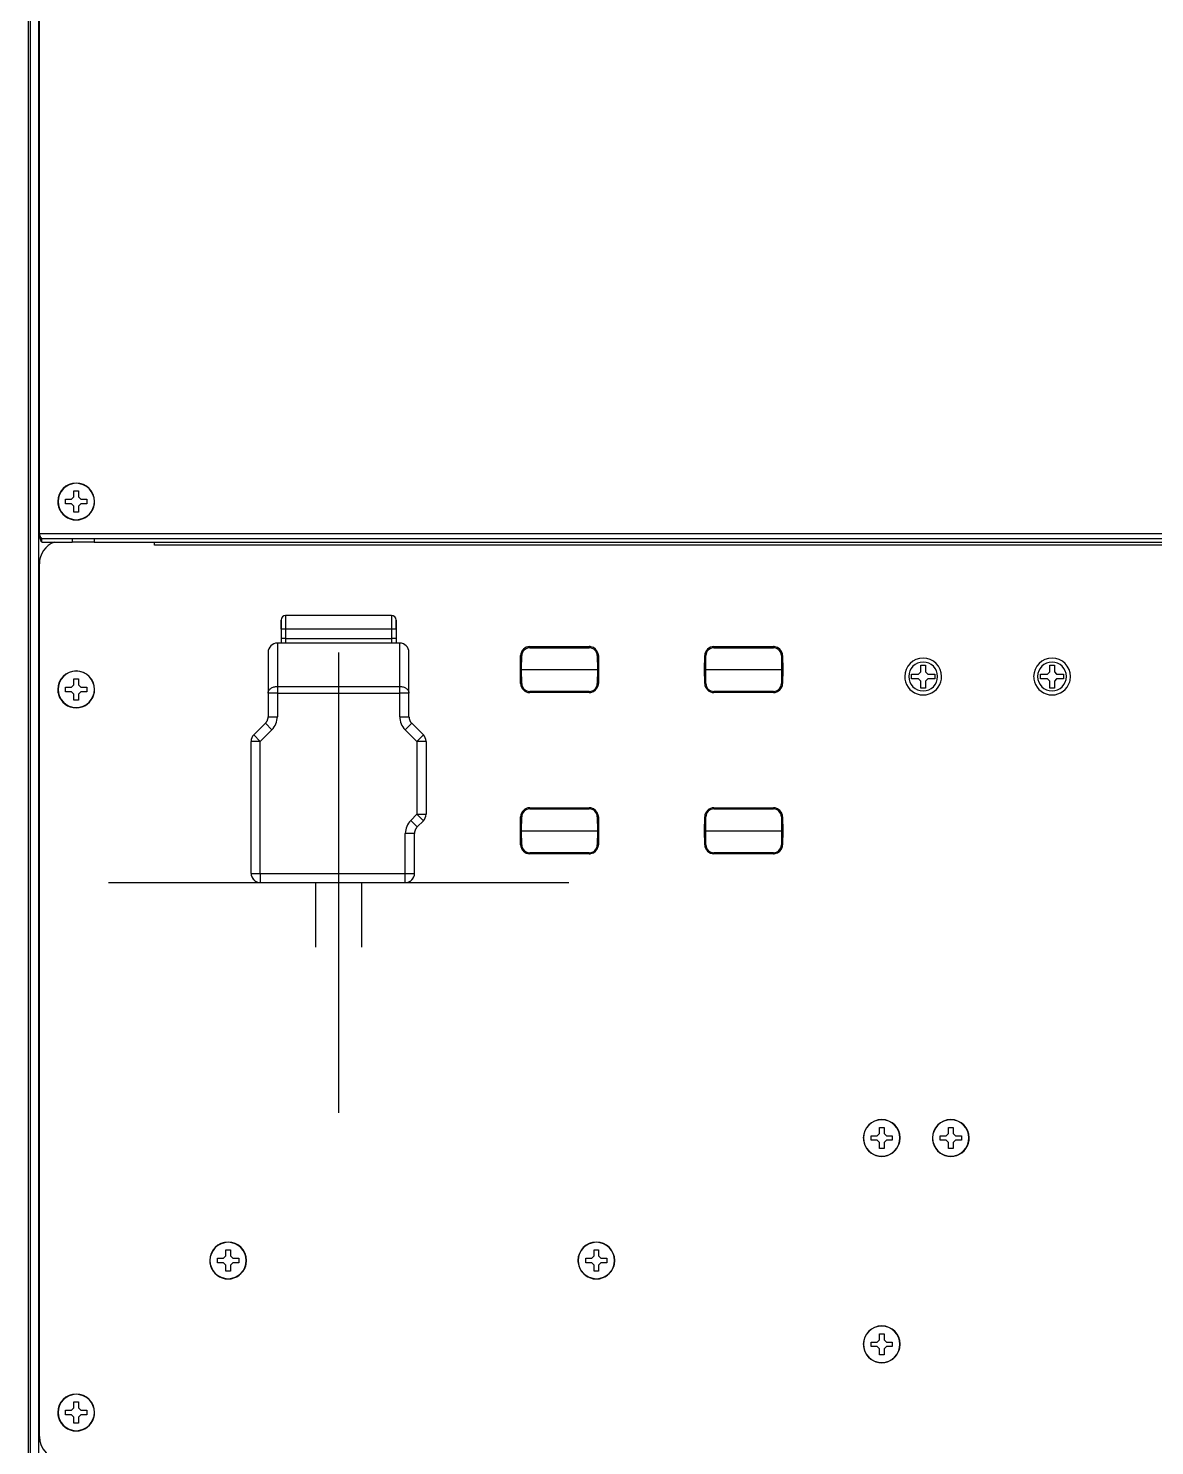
# Model space of a CAD drawing. Header units: millimetres. Extents: x -1584 to 3730, y -1918 to 2655.
# Drawn here: x 2831.7 to 3076.4, y 91.8 to 399.6 of the extents above; entities that cross this region are included whole.
import ezdxf

# ---------------------------------------------------------------- set-up
doc = ezdxf.new("R2010")
doc.units = ezdxf.units.MM
doc.header["$LTSCALE"] = 65.395
doc.layers.get('0').update_dxf_attribs({"linetype": 'CONTINUOUS'})
doc.layers.add('ASSI', color=7, linetype='CONTINUOUS')
doc.layers.add('GEOM', color=7, linetype='CONTINUOUS')

msp = doc.modelspace()

# ---------------------------------------------------------------- linework, layer by layer
at = {"linetype": 'Continuous'}
for p, q in [((2833.87, 982.35), (2833.87, -137.15)), ((2832.07, 973.09), (2832.07, -135.35)), ((2831.67, 970.06), (2831.67, -44.45)), ((2841.57, 299.15), (2842.57, 299.15)), ((2841.57, 298.37), (2841.57, 299.15)), ((2842.57, 299.15), (2842.57, 298.37)), ((2839.77, 296.85), (2839.77, 297.35)), ((2839.77, 297.35), (2840.55, 297.35)), ((2839.77, 296.35), (2839.77, 296.85)), ((2840.55, 296.35), (2839.77, 296.35)), ((2840.55, 297.35), (2841.07, 297.35)), ((2841.07, 296.35), (2840.55, 296.35)), ((2841.07, 297.35), (2841.57, 297.85)), ((2841.57, 295.85), (2841.07, 296.35)), ((2841.57, 297.85), (2841.57, 298.37)), ((2841.57, 295.33), (2841.57, 295.85)), ((2842.57, 298.37), (2842.57, 297.85)), ((2842.57, 297.85), (2843.07, 297.35)), ((2843.07, 296.35), (2842.57, 295.85)), ((2842.57, 295.85), (2842.57, 295.33)), ((2843.07, 297.35), (2843.59, 297.35)), ((2843.59, 296.35), (2843.07, 296.35)), ((2843.59, 297.35), (2844.37, 297.35)), ((2844.37, 296.35), (2843.59, 296.35)), ((2844.37, 297.35), (2844.37, 296.85)), ((2844.37, 296.85), (2844.37, 296.35)), ((2841.57, 294.55), (2841.57, 295.33)), ((2842.57, 294.55), (2841.57, 294.55)), ((2842.57, 295.33), (2842.57, 294.55)), ((2940.62, 265.35), (2941.34, 265.35)), ((2940.62, 265.35), (2941.34, 265.35)), ((2940.62, 265.35), (2940.62, 265.1)), ((2940.62, 265.1), (2953.52, 265.1)), ((2941.34, 265.35), (2952.8, 265.35)), ((2941.34, 265.35), (2952.8, 265.35)), ((2952.8, 265.35), (2953.52, 265.35)), ((2952.8, 265.35), (2953.52, 265.35)), ((2953.52, 265.35), (2953.52, 265.1)), ((2980.62, 265.35), (2981.34, 265.35)), ((2980.62, 265.35), (2981.34, 265.35)), ((2980.62, 265.35), (2980.62, 265.1)), ((2980.62, 265.1), (2993.52, 265.1)), ((2981.34, 265.35), (2992.8, 265.35)), ((2981.34, 265.35), (2992.8, 265.35)), ((2992.8, 265.35), (2993.52, 265.35)), ((2992.8, 265.35), (2993.52, 265.35)), ((2993.52, 265.35), (2993.52, 265.1)), ((2938.57, 260.35), (2938.62, 263.38)), ((2938.82, 260.35), (2938.87, 263.38)), ((2955.27, 263.38), (2955.32, 260.35)), ((2955.52, 263.38), (2955.57, 260.35)), ((2978.57, 260.35), (2978.62, 263.38)), ((2978.82, 260.35), (2978.87, 263.38)), ((2995.27, 263.38), (2995.32, 260.35)), ((2995.52, 263.38), (2995.57, 260.35)), ((2938.62, 257.32), (2938.57, 260.35)), ((2938.82, 260.35), (2938.57, 260.35)), ((2938.82, 260.35), (2955.32, 260.35)), ((2938.87, 257.32), (2938.82, 260.35)), ((2955.32, 260.35), (2955.27, 257.32)), ((2955.32, 260.35), (2955.57, 260.35)), ((2955.57, 260.35), (2955.52, 257.32)), ((2978.62, 257.32), (2978.57, 260.35)), ((2978.82, 260.35), (2978.57, 260.35)), ((2978.82, 260.35), (2995.32, 260.35)), ((2978.87, 257.32), (2978.82, 260.35)), ((2995.32, 260.35), (2995.27, 257.32)), ((2995.32, 260.35), (2995.57, 260.35)), ((2995.57, 260.35), (2995.52, 257.32)), ((3023.57, 258.85), (3023.57, 259.35)), ((3023.57, 259.35), (3024.15, 259.35)), ((3023.57, 258.35), (3023.57, 258.85)), ((3024.15, 259.35), (3025.07, 259.35)), ((3025.07, 259.35), (3025.57, 259.85)), ((3025.57, 261.35), (3026.57, 261.35)), ((3025.57, 260.77), (3025.57, 261.35)), ((3025.57, 259.85), (3025.57, 260.77)), ((3026.57, 261.35), (3026.57, 260.77)), ((3026.57, 260.77), (3026.57, 259.85)), ((3026.57, 259.85), (3027.07, 259.35)), ((3027.07, 259.35), (3027.99, 259.35)), ((3027.99, 259.35), (3028.57, 259.35)), ((3028.57, 259.35), (3028.57, 258.85)), ((3028.57, 258.85), (3028.57, 258.35)), ((3051.57, 258.85), (3051.57, 259.35)), ((3051.57, 259.35), (3052.15, 259.35)), ((3051.57, 258.35), (3051.57, 258.85)), ((3052.15, 259.35), (3053.07, 259.35)), ((3053.07, 259.35), (3053.57, 259.85)), ((3053.57, 261.35), (3054.57, 261.35)), ((3053.57, 260.77), (3053.57, 261.35)), ((3053.57, 259.85), (3053.57, 260.77)), ((3054.57, 261.35), (3054.57, 260.77)), ((3054.57, 260.77), (3054.57, 259.85)), ((3054.57, 259.85), (3055.07, 259.35)), ((3055.07, 259.35), (3055.99, 259.35)), ((3055.99, 259.35), (3056.57, 259.35)), ((3056.57, 259.35), (3056.57, 258.85)), ((3056.57, 258.85), (3056.57, 258.35)), ((2839.77, 256.05), (2839.77, 256.55)), ((2839.77, 256.55), (2840.55, 256.55)), ((2839.77, 255.55), (2839.77, 256.05)), ((2840.55, 255.55), (2839.77, 255.55)), ((2840.55, 256.55), (2841.07, 256.55)), ((2841.07, 255.55), (2840.55, 255.55)), ((2841.07, 256.55), (2841.57, 257.05)), ((2841.57, 255.05), (2841.07, 255.55)), ((2841.57, 258.35), (2842.57, 258.35)), ((2841.57, 257.57), (2841.57, 258.35)), ((2841.57, 257.05), (2841.57, 257.57)), ((2842.57, 258.35), (2842.57, 257.57)), ((2842.57, 257.57), (2842.57, 257.05)), ((2842.57, 257.05), (2843.07, 256.55)), ((2843.07, 255.55), (2842.57, 255.05)), ((2843.07, 256.55), (2843.59, 256.55)), ((2843.59, 255.55), (2843.07, 255.55)), ((2843.59, 256.55), (2844.37, 256.55)), ((2844.37, 255.55), (2843.59, 255.55)), ((2844.37, 256.55), (2844.37, 256.05)), ((2844.37, 256.05), (2844.37, 255.55)), ((2953.52, 255.6), (2940.62, 255.6)), ((2940.62, 255.35), (2940.62, 255.6)), ((2953.52, 255.35), (2953.52, 255.6)), ((2993.52, 255.6), (2980.62, 255.6)), ((2980.62, 255.35), (2980.62, 255.6)), ((2993.52, 255.35), (2993.52, 255.6)), ((3024.15, 258.35), (3023.57, 258.35)), ((3025.07, 258.35), (3024.15, 258.35)), ((3025.57, 257.85), (3025.07, 258.35)), ((3025.57, 256.93), (3025.57, 257.85)), ((3025.57, 256.35), (3025.57, 256.93)), ((3026.57, 256.35), (3025.57, 256.35)), ((3027.07, 258.35), (3026.57, 257.85)), ((3026.57, 257.85), (3026.57, 256.93)), ((3026.57, 256.93), (3026.57, 256.35)), ((3027.99, 258.35), (3027.07, 258.35)), ((3028.57, 258.35), (3027.99, 258.35)), ((3052.15, 258.35), (3051.57, 258.35)), ((3053.07, 258.35), (3052.15, 258.35)), ((3053.57, 257.85), (3053.07, 258.35)), ((3053.57, 256.93), (3053.57, 257.85)), ((3053.57, 256.35), (3053.57, 256.93)), ((3054.57, 256.35), (3053.57, 256.35)), ((3055.07, 258.35), (3054.57, 257.85)), ((3054.57, 257.85), (3054.57, 256.93)), ((3054.57, 256.93), (3054.57, 256.35)), ((3055.99, 258.35), (3055.07, 258.35)), ((3056.57, 258.35), (3055.99, 258.35)), ((2841.57, 254.53), (2841.57, 255.05)), ((2841.57, 253.75), (2841.57, 254.53)), ((2842.57, 253.75), (2841.57, 253.75)), ((2842.57, 255.05), (2842.57, 254.53)), ((2842.57, 254.53), (2842.57, 253.75)), ((2941.34, 255.35), (2940.62, 255.35)), ((2941.34, 255.35), (2940.62, 255.35)), ((2952.8, 255.35), (2941.34, 255.35)), ((2952.8, 255.35), (2941.34, 255.35)), ((2953.52, 255.35), (2952.8, 255.35)), ((2953.52, 255.35), (2952.8, 255.35)), ((2981.34, 255.35), (2980.62, 255.35)), ((2981.34, 255.35), (2980.62, 255.35)), ((2992.8, 255.35), (2981.34, 255.35)), ((2992.8, 255.35), (2981.34, 255.35)), ((2993.52, 255.35), (2992.8, 255.35)), ((2993.52, 255.35), (2992.8, 255.35)), ((2938.57, 225.35), (2938.62, 228.38)), ((2938.82, 225.35), (2938.87, 228.38)), ((2940.62, 230.35), (2941.34, 230.35)), ((2940.62, 230.35), (2941.34, 230.35)), ((2940.62, 230.35), (2940.62, 230.1)), ((2940.62, 230.1), (2953.52, 230.1)), ((2941.34, 230.35), (2952.8, 230.35)), ((2941.34, 230.35), (2952.8, 230.35)), ((2952.8, 230.35), (2953.52, 230.35)), ((2952.8, 230.35), (2953.52, 230.35)), ((2953.52, 230.35), (2953.52, 230.1)), ((2955.27, 228.38), (2955.32, 225.35)), ((2955.52, 228.38), (2955.57, 225.35)), ((2978.57, 225.35), (2978.62, 228.38)), ((2978.82, 225.35), (2978.87, 228.38)), ((2980.62, 230.35), (2981.34, 230.35)), ((2980.62, 230.35), (2981.34, 230.35)), ((2980.62, 230.35), (2980.62, 230.1)), ((2980.62, 230.1), (2993.52, 230.1)), ((2981.34, 230.35), (2992.8, 230.35)), ((2981.34, 230.35), (2992.8, 230.35)), ((2992.8, 230.35), (2993.52, 230.35)), ((2992.8, 230.35), (2993.52, 230.35)), ((2993.52, 230.35), (2993.52, 230.1)), ((2995.27, 228.38), (2995.32, 225.35)), ((2995.52, 228.38), (2995.57, 225.35)), ((2938.62, 222.32), (2938.57, 225.35)), ((2938.82, 225.35), (2938.57, 225.35)), ((2938.82, 225.35), (2955.32, 225.35)), ((2938.87, 222.32), (2938.82, 225.35)), ((2955.32, 225.35), (2955.27, 222.32)), ((2955.32, 225.35), (2955.57, 225.35)), ((2955.57, 225.35), (2955.52, 222.32)), ((2978.62, 222.32), (2978.57, 225.35)), ((2978.82, 225.35), (2978.57, 225.35)), ((2978.82, 225.35), (2995.32, 225.35)), ((2978.87, 222.32), (2978.82, 225.35)), ((2995.32, 225.35), (2995.27, 222.32)), ((2995.32, 225.35), (2995.57, 225.35)), ((2995.57, 225.35), (2995.52, 222.32)), ((2953.52, 220.6), (2940.62, 220.6)), ((2940.62, 220.35), (2940.62, 220.6)), ((2941.34, 220.35), (2940.62, 220.35)), ((2941.34, 220.35), (2940.62, 220.35)), ((2952.8, 220.35), (2941.34, 220.35)), ((2952.8, 220.35), (2941.34, 220.35)), ((2953.52, 220.35), (2952.8, 220.35)), ((2953.52, 220.35), (2952.8, 220.35)), ((2953.52, 220.35), (2953.52, 220.6)), ((2993.52, 220.6), (2980.62, 220.6)), ((2980.62, 220.35), (2980.62, 220.6)), ((2981.34, 220.35), (2980.62, 220.35)), ((2981.34, 220.35), (2980.62, 220.35)), ((2992.8, 220.35), (2981.34, 220.35)), ((2992.8, 220.35), (2981.34, 220.35)), ((2993.52, 220.35), (2992.8, 220.35)), ((2993.52, 220.35), (2992.8, 220.35)), ((2993.52, 220.35), (2993.52, 220.6)), ((2894.07, 214.1), (2894.07, 200.1)), ((2894.07, 214.1), (2894.07, 200.1)), ((2904.07, 214.1), (2904.07, 200.1)), ((2904.07, 214.1), (2904.07, 200.1)), ((3016.57, 160.95), (3017.57, 160.95)), ((3016.57, 160.67), (3016.57, 160.95)), ((3016.57, 160.17), (3016.57, 160.67)), ((3016.57, 159.65), (3016.57, 160.17)), ((3017.57, 160.95), (3017.57, 160.67)), ((3017.57, 160.67), (3017.57, 160.17)), ((3017.57, 160.17), (3017.57, 159.65)), ((3031.57, 160.95), (3032.57, 160.95)), ((3031.57, 160.67), (3031.57, 160.95)), ((3031.57, 160.17), (3031.57, 160.67)), ((3031.57, 159.65), (3031.57, 160.17)), ((3032.57, 160.95), (3032.57, 160.67)), ((3032.57, 160.67), (3032.57, 160.17)), ((3032.57, 160.17), (3032.57, 159.65)), ((3014.77, 158.65), (3014.77, 159.15)), ((3014.77, 159.15), (3015.05, 159.15)), ((3014.77, 158.15), (3014.77, 158.65)), ((3015.05, 158.15), (3014.77, 158.15)), ((3015.05, 159.15), (3015.55, 159.15)), ((3015.55, 158.15), (3015.05, 158.15)), ((3015.55, 159.15), (3016.07, 159.15)), ((3016.07, 158.15), (3015.55, 158.15)), ((3016.07, 159.15), (3016.57, 159.65)), ((3016.57, 157.65), (3016.07, 158.15)), ((3016.57, 157.13), (3016.57, 157.65)), ((3016.57, 156.63), (3016.57, 157.13)), ((3017.57, 159.65), (3018.07, 159.15)), ((3018.07, 158.15), (3017.57, 157.65)), ((3017.57, 157.65), (3017.57, 157.13)), ((3017.57, 157.13), (3017.57, 156.63)), ((3018.07, 159.15), (3018.59, 159.15)), ((3018.59, 158.15), (3018.07, 158.15)), ((3018.59, 159.15), (3019.09, 159.15)), ((3019.09, 158.15), (3018.59, 158.15)), ((3019.09, 159.15), (3019.37, 159.15)), ((3019.37, 158.15), (3019.09, 158.15)), ((3019.37, 159.15), (3019.37, 158.65)), ((3019.37, 158.65), (3019.37, 158.15)), ((3029.77, 158.65), (3029.77, 159.15)), ((3029.77, 159.15), (3030.05, 159.15)), ((3029.77, 158.15), (3029.77, 158.65)), ((3030.05, 158.15), (3029.77, 158.15)), ((3030.05, 159.15), (3030.55, 159.15)), ((3030.55, 158.15), (3030.05, 158.15)), ((3030.55, 159.15), (3031.07, 159.15)), ((3031.07, 158.15), (3030.55, 158.15)), ((3031.07, 159.15), (3031.57, 159.65)), ((3031.57, 157.65), (3031.07, 158.15)), ((3031.57, 157.13), (3031.57, 157.65)), ((3031.57, 156.63), (3031.57, 157.13)), ((3032.57, 159.65), (3033.07, 159.15)), ((3033.07, 158.15), (3032.57, 157.65)), ((3032.57, 157.65), (3032.57, 157.13)), ((3032.57, 157.13), (3032.57, 156.63)), ((3033.07, 159.15), (3033.59, 159.15)), ((3033.59, 158.15), (3033.07, 158.15)), ((3033.59, 159.15), (3034.09, 159.15)), ((3034.09, 158.15), (3033.59, 158.15)), ((3034.09, 159.15), (3034.37, 159.15)), ((3034.37, 158.15), (3034.09, 158.15)), ((3034.37, 159.15), (3034.37, 158.65)), ((3034.37, 158.65), (3034.37, 158.15)), ((3016.57, 156.35), (3016.57, 156.63)), ((3017.57, 156.35), (3016.57, 156.35)), ((3017.57, 156.63), (3017.57, 156.35)), ((3031.57, 156.35), (3031.57, 156.63)), ((3032.57, 156.35), (3031.57, 156.35)), ((3032.57, 156.63), (3032.57, 156.35)), ((2872.77, 132.05), (2872.77, 132.55)), ((2872.77, 132.55), (2873.55, 132.55)), ((2873.55, 132.55), (2874.07, 132.55)), ((2874.07, 132.55), (2874.57, 133.05)), ((2874.57, 134.35), (2875.57, 134.35)), ((2874.57, 133.57), (2874.57, 134.35)), ((2874.57, 133.05), (2874.57, 133.57)), ((2875.57, 134.35), (2875.57, 133.57)), ((2875.57, 133.57), (2875.57, 133.05)), ((2875.57, 133.05), (2876.07, 132.55)), ((2876.07, 132.55), (2876.59, 132.55)), ((2876.59, 132.55), (2877.37, 132.55)), ((2877.37, 132.55), (2877.37, 132.05)), ((2952.77, 132.05), (2952.77, 132.55)), ((2952.77, 132.55), (2953.55, 132.55)), ((2953.55, 132.55), (2954.07, 132.55)), ((2954.07, 132.55), (2954.57, 133.05)), ((2954.57, 134.35), (2955.57, 134.35)), ((2954.57, 133.57), (2954.57, 134.35)), ((2954.57, 133.05), (2954.57, 133.57)), ((2955.57, 134.35), (2955.57, 133.57)), ((2955.57, 133.57), (2955.57, 133.05)), ((2955.57, 133.05), (2956.07, 132.55)), ((2956.07, 132.55), (2956.59, 132.55)), ((2956.59, 132.55), (2957.37, 132.55)), ((2957.37, 132.55), (2957.37, 132.05)), ((2872.77, 131.55), (2872.77, 132.05)), ((2873.55, 131.55), (2872.77, 131.55)), ((2874.07, 131.55), (2873.55, 131.55)), ((2874.57, 131.05), (2874.07, 131.55)), ((2874.57, 130.53), (2874.57, 131.05)), ((2874.57, 129.75), (2874.57, 130.53)), ((2875.57, 129.75), (2874.57, 129.75)), ((2876.07, 131.55), (2875.57, 131.05)), ((2875.57, 131.05), (2875.57, 130.53)), ((2875.57, 130.53), (2875.57, 129.75)), ((2876.59, 131.55), (2876.07, 131.55)), ((2877.37, 131.55), (2876.59, 131.55)), ((2877.37, 132.05), (2877.37, 131.55)), ((2952.77, 131.55), (2952.77, 132.05)), ((2953.55, 131.55), (2952.77, 131.55)), ((2954.07, 131.55), (2953.55, 131.55)), ((2954.57, 131.05), (2954.07, 131.55)), ((2954.57, 130.53), (2954.57, 131.05)), ((2954.57, 129.75), (2954.57, 130.53)), ((2955.57, 129.75), (2954.57, 129.75)), ((2956.07, 131.55), (2955.57, 131.05)), ((2955.57, 131.05), (2955.57, 130.53)), ((2955.57, 130.53), (2955.57, 129.75)), ((2956.59, 131.55), (2956.07, 131.55)), ((2957.37, 131.55), (2956.59, 131.55)), ((2957.37, 132.05), (2957.37, 131.55)), ((3014.77, 113.85), (3014.77, 114.35)), ((3014.77, 114.35), (3015.05, 114.35)), ((3015.05, 114.35), (3015.55, 114.35)), ((3015.55, 114.35), (3016.07, 114.35)), ((3016.07, 114.35), (3016.57, 114.85)), ((3016.57, 116.15), (3017.57, 116.15)), ((3016.57, 115.87), (3016.57, 116.15)), ((3016.57, 115.37), (3016.57, 115.87)), ((3016.57, 114.85), (3016.57, 115.37)), ((3017.57, 116.15), (3017.57, 115.87)), ((3017.57, 115.87), (3017.57, 115.37)), ((3017.57, 115.37), (3017.57, 114.85)), ((3017.57, 114.85), (3018.07, 114.35)), ((3018.07, 114.35), (3018.59, 114.35)), ((3018.59, 114.35), (3019.09, 114.35)), ((3019.09, 114.35), (3019.37, 114.35)), ((3019.37, 114.35), (3019.37, 113.85)), ((3014.77, 113.35), (3014.77, 113.85)), ((3015.05, 113.35), (3014.77, 113.35)), ((3015.55, 113.35), (3015.05, 113.35)), ((3016.07, 113.35), (3015.55, 113.35)), ((3016.57, 112.85), (3016.07, 113.35)), ((3016.57, 112.33), (3016.57, 112.85)), ((3016.57, 111.83), (3016.57, 112.33)), ((3016.57, 111.55), (3016.57, 111.83)), ((3017.57, 111.55), (3016.57, 111.55)), ((3018.07, 113.35), (3017.57, 112.85)), ((3017.57, 112.85), (3017.57, 112.33)), ((3017.57, 112.33), (3017.57, 111.83)), ((3017.57, 111.83), (3017.57, 111.55)), ((3018.59, 113.35), (3018.07, 113.35)), ((3019.09, 113.35), (3018.59, 113.35)), ((3019.37, 113.35), (3019.09, 113.35)), ((3019.37, 113.85), (3019.37, 113.35)), ((2839.77, 99.05), (2839.77, 99.55)), ((2839.77, 99.55), (2840.55, 99.55)), ((2839.77, 98.55), (2839.77, 99.05)), ((2840.55, 98.55), (2839.77, 98.55)), ((2840.55, 99.55), (2841.07, 99.55)), ((2841.07, 98.55), (2840.55, 98.55)), ((2841.07, 99.55), (2841.57, 100.05)), ((2841.57, 98.05), (2841.07, 98.55)), ((2841.57, 101.35), (2842.57, 101.35)), ((2841.57, 100.57), (2841.57, 101.35)), ((2841.57, 100.05), (2841.57, 100.57)), ((2842.57, 101.35), (2842.57, 100.57)), ((2842.57, 100.57), (2842.57, 100.05)), ((2842.57, 100.05), (2843.07, 99.55)), ((2843.07, 98.55), (2842.57, 98.05)), ((2843.07, 99.55), (2843.59, 99.55)), ((2843.59, 98.55), (2843.07, 98.55)), ((2843.59, 99.55), (2844.37, 99.55)), ((2844.37, 98.55), (2843.59, 98.55)), ((2844.37, 99.55), (2844.37, 99.05)), ((2844.37, 99.05), (2844.37, 98.55)), ((2841.57, 97.53), (2841.57, 98.05)), ((2841.57, 96.75), (2841.57, 97.53)), ((2842.57, 96.75), (2841.57, 96.75)), ((2842.57, 98.05), (2842.57, 97.53)), ((2842.57, 97.53), (2842.57, 96.75))]:
    msp.add_line(p, q, dxfattribs=at)
at = {"color": 1}
for p, q in [((2899.07, 264.1), (2899.07, 164.1)), ((2849.07, 214.1), (2949.07, 214.1))]:
    msp.add_line(p, q, dxfattribs=at)
at = {"linetype": 'Continuous'}
for centre, radius, start, end in [((2940.62, 263.35), 2, 90, 179), ((2940.62, 263.35), 2, 90, 179), ((2940.62, 263.35), 1.75, 90, 179), ((2953.52, 263.35), 2, 78.9522, 90), ((2953.52, 263.35), 2, 78.9522, 90), ((2953.52, 263.35), 1.75, 1, 90), ((2953.52, 263.35), 2, 12.0511, 78.9522), ((2953.52, 263.35), 2, 12.0511, 78.9522), ((2980.62, 263.35), 2, 90, 179), ((2980.62, 263.35), 2, 90, 179), ((2980.62, 263.35), 1.75, 90, 179), ((2993.52, 263.35), 2, 78.9522, 90), ((2993.52, 263.35), 2, 78.9522, 90), ((2993.52, 263.35), 1.75, 1, 90), ((2993.52, 263.35), 2, 12.0511, 78.9522), ((2993.52, 263.35), 2, 12.0511, 78.9522), ((2953.52, 263.35), 2, 1, 12.0511), ((2953.52, 263.35), 2, 1, 12.0511), ((2993.52, 263.35), 2, 1, 12.0511), ((2993.52, 263.35), 2, 1, 12.0511), ((2940.62, 257.35), 2, 181, 270), ((2940.62, 257.35), 2, 181, 270), ((2940.62, 257.35), 1.75, 181, 270), ((2953.52, 257.35), 1.75, 270, 359), ((2953.52, 257.35), 2, 281.0478, 347.9489), ((2953.52, 257.35), 2, 281.0478, 347.9489), ((2953.52, 257.35), 2, 347.9489, 359), ((2953.52, 257.35), 2, 347.9489, 359), ((2980.62, 257.35), 2, 181, 270), ((2980.62, 257.35), 2, 181, 270), ((2980.62, 257.35), 1.75, 181, 270), ((2993.52, 257.35), 1.75, 270, 359), ((2993.52, 257.35), 2, 281.0478, 347.9489), ((2993.52, 257.35), 2, 281.0478, 347.9489), ((2993.52, 257.35), 2, 347.9489, 359), ((2993.52, 257.35), 2, 347.9489, 359), ((2953.52, 257.35), 2, 270, 281.0478), ((2953.52, 257.35), 2, 270, 281.0478), ((2993.52, 257.35), 2, 270, 281.0478), ((2993.52, 257.35), 2, 270, 281.0478), ((2940.62, 228.35), 2, 90, 179), ((2940.62, 228.35), 2, 90, 179), ((2940.62, 228.35), 1.75, 90, 179), ((2953.52, 228.35), 2, 78.9522, 90), ((2953.52, 228.35), 2, 78.9522, 90), ((2953.52, 228.35), 1.75, 1, 90), ((2953.52, 228.35), 2, 12.0511, 78.9522), ((2953.52, 228.35), 2, 12.0511, 78.9522), ((2953.52, 228.35), 2, 1, 12.0511), ((2953.52, 228.35), 2, 1, 12.0511), ((2980.62, 228.35), 2, 90, 179), ((2980.62, 228.35), 2, 90, 179), ((2980.62, 228.35), 1.75, 90, 179), ((2993.52, 228.35), 2, 78.9522, 90), ((2993.52, 228.35), 2, 78.9522, 90), ((2993.52, 228.35), 1.75, 1, 90), ((2993.52, 228.35), 2, 12.0511, 78.9522), ((2993.52, 228.35), 2, 12.0511, 78.9522), ((2993.52, 228.35), 2, 1, 12.0511), ((2993.52, 228.35), 2, 1, 12.0511), ((2940.62, 222.35), 2, 181, 270), ((2940.62, 222.35), 2, 181, 270), ((2940.62, 222.35), 1.75, 181, 270), ((2953.52, 222.35), 1.75, 270, 359), ((2953.52, 222.35), 2, 281.0478, 347.9489), ((2953.52, 222.35), 2, 281.0478, 347.9489), ((2953.52, 222.35), 2, 347.9489, 359), ((2953.52, 222.35), 2, 347.9489, 359), ((2980.62, 222.35), 2, 181, 270), ((2980.62, 222.35), 2, 181, 270), ((2980.62, 222.35), 1.75, 181, 270), ((2993.52, 222.35), 1.75, 270, 359), ((2993.52, 222.35), 2, 281.0478, 347.9489), ((2993.52, 222.35), 2, 281.0478, 347.9489), ((2993.52, 222.35), 2, 347.9489, 359), ((2993.52, 222.35), 2, 347.9489, 359), ((2953.52, 222.35), 2, 270, 281.0478), ((2953.52, 222.35), 2, 270, 281.0478), ((2993.52, 222.35), 2, 270, 281.0478), ((2993.52, 222.35), 2, 270, 281.0478)]:
    msp.add_arc(centre, radius, start, end, dxfattribs=at)
for points in [[(2938.62, 263.38), (2938.62, 263.39), (2938.63, 263.39), (2938.63, 263.39), (2938.64, 263.39), (2938.65, 263.39), (2938.67, 263.39), (2938.7, 263.39), (2938.74, 263.39), (2938.8, 263.39), (2938.84, 263.39), (2938.87, 263.38)], [(2955.52, 263.38), (2955.52, 263.39), (2955.52, 263.39), (2955.51, 263.39), (2955.51, 263.39), (2955.49, 263.39), (2955.47, 263.39), (2955.44, 263.39), (2955.41, 263.39), (2955.35, 263.39), (2955.3, 263.39), (2955.27, 263.38)], [(2978.62, 263.38), (2978.62, 263.39), (2978.63, 263.39), (2978.63, 263.39), (2978.64, 263.39), (2978.65, 263.39), (2978.67, 263.39), (2978.7, 263.39), (2978.74, 263.39), (2978.8, 263.39), (2978.84, 263.39), (2978.87, 263.38)], [(2995.52, 263.38), (2995.52, 263.39), (2995.52, 263.39), (2995.51, 263.39), (2995.51, 263.39), (2995.49, 263.39), (2995.47, 263.39), (2995.44, 263.39), (2995.41, 263.39), (2995.35, 263.39), (2995.3, 263.39), (2995.27, 263.38)], [(2938.62, 257.32), (2938.62, 257.31), (2938.63, 257.31), (2938.63, 257.31), (2938.64, 257.31), (2938.65, 257.31), (2938.67, 257.31), (2938.7, 257.31), (2938.74, 257.31), (2938.8, 257.31), (2938.84, 257.31), (2938.87, 257.32)], [(2955.52, 257.32), (2955.52, 257.31), (2955.52, 257.31), (2955.51, 257.31), (2955.51, 257.31), (2955.49, 257.31), (2955.47, 257.31), (2955.44, 257.31), (2955.41, 257.31), (2955.35, 257.31), (2955.3, 257.31), (2955.27, 257.32)], [(2978.62, 257.32), (2978.62, 257.31), (2978.63, 257.31), (2978.63, 257.31), (2978.64, 257.31), (2978.65, 257.31), (2978.67, 257.31), (2978.7, 257.31), (2978.74, 257.31), (2978.8, 257.31), (2978.84, 257.31), (2978.87, 257.32)], [(2995.52, 257.32), (2995.52, 257.31), (2995.52, 257.31), (2995.51, 257.31), (2995.51, 257.31), (2995.49, 257.31), (2995.47, 257.31), (2995.44, 257.31), (2995.41, 257.31), (2995.35, 257.31), (2995.3, 257.31), (2995.27, 257.32)], [(2938.62, 228.38), (2938.62, 228.39), (2938.63, 228.39), (2938.63, 228.39), (2938.64, 228.39), (2938.65, 228.39), (2938.67, 228.39), (2938.7, 228.39), (2938.74, 228.39), (2938.8, 228.39), (2938.84, 228.39), (2938.87, 228.38)], [(2955.52, 228.38), (2955.52, 228.39), (2955.52, 228.39), (2955.51, 228.39), (2955.51, 228.39), (2955.49, 228.39), (2955.47, 228.39), (2955.44, 228.39), (2955.41, 228.39), (2955.35, 228.39), (2955.3, 228.39), (2955.27, 228.38)], [(2978.62, 228.38), (2978.62, 228.39), (2978.63, 228.39), (2978.63, 228.39), (2978.64, 228.39), (2978.65, 228.39), (2978.67, 228.39), (2978.7, 228.39), (2978.74, 228.39), (2978.8, 228.39), (2978.84, 228.39), (2978.87, 228.38)], [(2995.52, 228.38), (2995.52, 228.39), (2995.52, 228.39), (2995.51, 228.39), (2995.51, 228.39), (2995.49, 228.39), (2995.47, 228.39), (2995.44, 228.39), (2995.41, 228.39), (2995.35, 228.39), (2995.3, 228.39), (2995.27, 228.38)], [(2938.62, 222.32), (2938.62, 222.31), (2938.63, 222.31), (2938.63, 222.31), (2938.64, 222.31), (2938.65, 222.31), (2938.67, 222.31), (2938.7, 222.31), (2938.74, 222.31), (2938.8, 222.31), (2938.84, 222.31), (2938.87, 222.32)], [(2955.52, 222.32), (2955.52, 222.31), (2955.52, 222.31), (2955.51, 222.31), (2955.51, 222.31), (2955.49, 222.31), (2955.47, 222.31), (2955.44, 222.31), (2955.41, 222.31), (2955.35, 222.31), (2955.3, 222.31), (2955.27, 222.32)], [(2978.62, 222.32), (2978.62, 222.31), (2978.63, 222.31), (2978.63, 222.31), (2978.64, 222.31), (2978.65, 222.31), (2978.67, 222.31), (2978.7, 222.31), (2978.74, 222.31), (2978.8, 222.31), (2978.84, 222.31), (2978.87, 222.32)], [(2995.52, 222.32), (2995.52, 222.31), (2995.52, 222.31), (2995.51, 222.31), (2995.51, 222.31), (2995.49, 222.31), (2995.47, 222.31), (2995.44, 222.31), (2995.41, 222.31), (2995.35, 222.31), (2995.3, 222.31), (2995.27, 222.32)]]:
    msp.add_open_spline(points, degree=3, knots=[0, 0, 0, 0, 0.005124, 0.019617, 0.043482, 0.076569, 0.168959, 0.293301, 0.444714, 0.617473, 1, 1, 1, 1], dxfattribs=at)
at = {"layer": 'ASSI', "linetype": 'Continuous'}
for centre, radius, start, end in [((2842.07, 296.85), 4, 0, 180), ((2842.07, 296.85), 4, 0, 180), ((2842.07, 296.85), 4, 0, 180), ((2842.07, 296.85), 3.95, 0, 180), ((2842.07, 296.85), 4, 180, 196.2728), ((2842.07, 296.85), 4, 180, 196.3063), ((2842.07, 296.85), 3.95, 180, 360), ((2842.07, 296.85), 4, 196.2728, 343.7272), ((2842.07, 296.85), 4, 196.3063, 343.6937), ((2842.07, 296.85), 4, 343.7272, 360), ((2842.07, 296.85), 4, 343.7272, 360), ((2842.07, 296.85), 4, 343.6937, 360), ((3026.07, 258.85), 4, 0, 180), ((3026.07, 258.85), 3.13, 0, 180), ((3054.07, 258.85), 4, 0, 180), ((3054.07, 258.85), 3.13, 0, 180), ((2842.07, 256.05), 4, 0, 180), ((2842.07, 256.05), 4, 0, 180), ((2842.07, 256.05), 4, 0, 180), ((2842.07, 256.05), 3.95, 0, 180), ((3026.07, 258.85), 4, 180, 196.6513), ((3026.07, 258.85), 4, 180, 196.682), ((3026.07, 258.85), 3.13, 180, 360), ((3026.07, 258.85), 4, 343.3487, 360), ((3054.07, 258.85), 4, 180, 196.6513), ((3054.07, 258.85), 3.13, 180, 360), ((3054.07, 258.85), 4, 343.3487, 360), ((3054.07, 258.85), 4, 343.318, 360), ((2842.07, 256.05), 4, 180, 196.2728), ((2842.07, 256.05), 4, 180, 196.3063), ((2842.07, 256.05), 3.95, 180, 360), ((2842.07, 256.05), 4, 343.7272, 360), ((2842.07, 256.05), 4, 343.7272, 360), ((2842.07, 256.05), 4, 343.6937, 360), ((3026.07, 258.85), 4, 196.6513, 343.3487), ((3054.07, 258.85), 4, 196.6513, 343.3487), ((3054.07, 258.85), 4, 196.682, 343.318), ((2842.07, 256.05), 4, 196.2728, 343.7272), ((2842.07, 256.05), 4, 196.3063, 343.6937), ((3017.07, 158.65), 4, 0, 180), ((3017.07, 158.65), 4, 0, 180), ((3017.07, 158.65), 4, 0, 180), ((3017.07, 158.65), 3.95, 0, 180), ((3032.07, 158.65), 4, 0, 180), ((3032.07, 158.65), 4, 0, 180), ((3032.07, 158.65), 3.95, 0, 180), ((3017.07, 158.65), 4, 180, 196.2728), ((3017.07, 158.65), 4, 180, 196.3063), ((3017.07, 158.65), 3.95, 180, 360), ((3017.07, 158.65), 4, 196.2728, 343.7272), ((3017.07, 158.65), 4, 196.3063, 343.6937), ((3017.07, 158.65), 4, 343.7272, 360), ((3017.07, 158.65), 4, 343.7272, 360), ((3017.07, 158.65), 4, 343.6937, 360), ((3032.07, 158.65), 4, 180, 196.2728), ((3032.07, 158.65), 4, 180, 196.3063), ((3032.07, 158.65), 3.95, 180, 360), ((3032.07, 158.65), 4, 196.2728, 343.7272), ((3032.07, 158.65), 4, 196.3063, 343.6937), ((3032.07, 158.65), 4, 343.7272, 360), ((3032.07, 158.65), 4, 343.7272, 360), ((3032.07, 158.65), 4, 343.6937, 360), ((2875.07, 132.05), 4, 0, 180), ((2875.07, 132.05), 4, 0, 180), ((2875.07, 132.05), 3.95, 0, 180), ((2955.07, 132.05), 4, 0, 180), ((2955.07, 132.05), 4, 0, 180), ((2955.07, 132.05), 4, 0, 180), ((2955.07, 132.05), 3.95, 0, 180), ((2875.07, 132.05), 4, 180, 196.2728), ((2875.07, 132.05), 4, 180, 196.3063), ((2875.07, 132.05), 3.95, 180, 360), ((2875.07, 132.05), 4, 196.2728, 343.7272), ((2875.07, 132.05), 4, 196.3063, 343.6937), ((2875.07, 132.05), 4, 343.7272, 360), ((2875.07, 132.05), 4, 343.7272, 360), ((2875.07, 132.05), 4, 343.6937, 360), ((2955.07, 132.05), 4, 180, 196.2728), ((2955.07, 132.05), 4, 180, 196.3063), ((2955.07, 132.05), 3.95, 180, 360), ((2955.07, 132.05), 4, 196.2728, 343.7272), ((2955.07, 132.05), 4, 196.3063, 343.6937), ((2955.07, 132.05), 4, 343.7272, 360), ((2955.07, 132.05), 4, 343.7272, 360), ((2955.07, 132.05), 4, 343.6937, 360), ((3017.07, 113.85), 4, 0, 180), ((3017.07, 113.85), 4, 0, 180), ((3017.07, 113.85), 4, 0, 180), ((3017.07, 113.85), 3.95, 0, 180), ((3017.07, 113.85), 4, 180, 196.2728), ((3017.07, 113.85), 4, 180, 196.3063), ((3017.07, 113.85), 3.95, 180, 360), ((3017.07, 113.85), 4, 196.2728, 343.7272), ((3017.07, 113.85), 4, 196.3063, 343.6937), ((3017.07, 113.85), 4, 343.7272, 360), ((3017.07, 113.85), 4, 343.7272, 360), ((3017.07, 113.85), 4, 343.6937, 360), ((2842.07, 99.05), 4, 0, 180), ((2842.07, 99.05), 4, 0, 180), ((2842.07, 99.05), 4, 0, 180), ((2842.07, 99.05), 3.95, 0, 180), ((2842.07, 99.05), 4, 180, 196.2728), ((2842.07, 99.05), 4, 180, 196.3063), ((2842.07, 99.05), 3.95, 180, 360), ((2842.07, 99.05), 4, 343.7272, 360), ((2842.07, 99.05), 4, 343.7272, 360), ((2842.07, 99.05), 4, 343.6937, 360), ((2842.07, 99.05), 4, 196.2728, 343.7272), ((2842.07, 99.05), 4, 196.3063, 343.6937)]:
    msp.add_arc(centre, radius, start, end, dxfattribs=at)
at = {"layer": 'GEOM', "linetype": 'Continuous'}
for p, q in [((2834.07, 289.85), (2834.07, 966.05)), ((3690.07, 289.85), (2834.07, 289.85)), ((2834.61, 288.85), (2841.17, 288.85)), ((2834.61, 288.05), (2834.61, 288.85)), ((2834.61, 288.05), (2841.17, 288.05)), ((2841.17, 288.85), (2846, 288.85)), ((2841.17, 288.85), (2841.17, 288.05)), ((2846, 288.05), (2841.17, 288.05)), ((2846, 288.85), (3469.91, 288.85)), ((2846, 288.85), (2846, 288.05)), ((2846, 288.05), (3469.91, 288.05)), ((2859.07, 287.35), (2859.07, 288.05)), ((3665.07, 287.35), (2859.07, 287.35)), ((2834.07, 93.85), (2834.07, 283.35)), ((2886.57, 271.1), (2886.57, 269.1)), ((2886.57, 269.1), (2886.57, 271.1)), ((2910.57, 272.1), (2887.57, 272.1)), ((2887.57, 272.1), (2887.57, 269.1)), ((2910.57, 272.1), (2910.57, 269.1)), ((2911.57, 271.1), (2911.57, 270.98)), ((2911.57, 271.08), (2911.57, 271.09)), ((2911.57, 269.1), (2911.57, 271.08)), ((2911.57, 270.98), (2911.57, 269.1)), ((2886.57, 269.1), (2886.57, 267.1)), ((2887.57, 269.1), (2886.57, 269.1)), ((2887.57, 269.1), (2887.57, 267.1)), ((2910.57, 269.1), (2887.57, 269.1)), ((2911.57, 269.1), (2910.57, 269.1)), ((2910.57, 269.1), (2910.57, 267.1)), ((2911.57, 269.1), (2911.57, 267.1)), ((2911.57, 269.1), (2911.57, 267.1)), ((2912.37, 266.1), (2885.77, 266.1)), ((2885.77, 266.1), (2885.77, 256.69)), ((2886.57, 267.1), (2886.57, 266.1)), ((2887.57, 267.1), (2886.57, 267.1)), ((2887.57, 267.1), (2887.57, 266.1)), ((2887.57, 267.1), (2910.57, 267.1)), ((2911.57, 267.1), (2910.57, 267.1)), ((2910.57, 267.1), (2910.57, 266.1)), ((2911.57, 267.1), (2911.57, 266.1)), ((2912.37, 256.69), (2912.37, 266.1)), ((2940.57, 265.35), (2940.62, 265.35)), ((2953.52, 265.35), (2953.57, 265.35)), ((2980.57, 265.35), (2980.62, 265.35)), ((2993.52, 265.35), (2993.57, 265.35)), ((2883.77, 264.1), (2883.77, 255.27)), ((2914.37, 255.27), (2914.37, 264.1)), ((2885.77, 256.69), (2885.77, 255.27)), ((2885.77, 256.69), (2912.37, 256.69)), ((2912.37, 255.27), (2912.37, 256.69)), ((2883.77, 255.27), (2883.77, 250.13)), ((2885.77, 255.27), (2883.77, 255.27)), ((2885.77, 255.27), (2885.77, 250.13)), ((2885.77, 255.27), (2912.37, 255.27)), ((2914.37, 255.27), (2912.37, 255.27)), ((2912.37, 250.13), (2912.37, 255.27)), ((2914.37, 250.13), (2914.37, 255.27)), ((2940.62, 255.35), (2940.57, 255.35)), ((2953.57, 255.35), (2953.52, 255.35)), ((2980.62, 255.35), (2980.57, 255.35)), ((2993.57, 255.35), (2993.52, 255.35)), ((2883.77, 250.13), (2885.77, 250.13)), ((2912.37, 250.13), (2914.37, 250.13)), ((2883.19, 248.71), (2880.66, 246.19)), ((2883.19, 248.71), (2880.66, 246.19)), ((2884.6, 247.3), (2882.07, 244.77)), ((2884.6, 247.3), (2883.19, 248.71)), ((2914.96, 248.71), (2913.54, 247.3)), ((2916.07, 244.77), (2913.54, 247.3)), ((2917.49, 246.19), (2914.96, 248.71)), ((2880.07, 216.1), (2880.07, 244.77)), ((2882.07, 244.77), (2880.07, 244.77)), ((2880.66, 246.19), (2882.07, 244.77)), ((2882.07, 216.1), (2882.07, 244.77)), ((2916.07, 244.77), (2917.49, 246.19)), ((2918.07, 244.77), (2916.07, 244.77)), ((2916.07, 244.77), (2916.07, 228.93)), ((2918.07, 244.77), (2918.07, 228.93)), ((2918.07, 244.77), (2918.07, 228.93)), ((2914.74, 227.6), (2916.07, 228.93)), ((2916.07, 228.93), (2918.07, 228.93)), ((2917.49, 227.51), (2916.07, 228.93)), ((2940.57, 230.35), (2940.62, 230.35)), ((2953.52, 230.35), (2953.57, 230.35)), ((2980.57, 230.35), (2980.62, 230.35)), ((2993.52, 230.35), (2993.57, 230.35)), ((2915.57, 224.77), (2913.57, 224.77)), ((2913.57, 216.1), (2913.57, 224.77)), ((2914.74, 227.6), (2916.16, 226.19)), ((2915.57, 216.1), (2915.57, 224.77)), ((2916.16, 226.19), (2917.49, 227.51)), ((2940.62, 220.35), (2940.57, 220.35)), ((2953.57, 220.35), (2953.52, 220.35)), ((2980.62, 220.35), (2980.57, 220.35)), ((2993.57, 220.35), (2993.52, 220.35)), ((2880.07, 216.1), (2882.07, 216.1)), ((2882.07, 216.1), (2882.07, 214.1)), ((2882.07, 216.1), (2913.57, 216.1)), ((2913.57, 216.1), (2915.57, 216.1)), ((2913.57, 214.1), (2913.57, 216.1)), ((2882.07, 214.1), (2913.57, 214.1))]:
    msp.add_line(p, q, dxfattribs=at)
for centre, radius, start, end in [((2839.07, 283.35), 5, 109.9415, 180), ((2887.57, 271.1), 1, 90, 180), ((2910.57, 271.1), 1, 360, 90), ((2885.77, 264.1), 2, 90, 180), ((2912.37, 264.1), 2, 0, 90), ((2881.77, 250.13), 2, 331.7224, 336.1076), ((2881.77, 250.13), 2, 331.7181, 336.1105), ((2881.77, 250.13), 2, 336.1076, 338.8915), ((2881.77, 250.13), 2, 336.1105, 338.8885), ((2881.77, 250.13), 2, 338.8915, 343.2768), ((2881.77, 250.13), 2, 338.8885, 343.2811), ((2881.77, 250.13), 2, 343.2768, 345.9721), ((2881.77, 250.13), 2, 343.2811, 345.9705), ((2881.77, 250.13), 2, 345.9721, 350.7051), ((2881.77, 250.13), 2, 345.9705, 350.7106), ((2881.77, 250.13), 2, 350.7051, 353.0047), ((2881.77, 250.13), 2, 350.7106, 353.0041), ((2881.77, 250.13), 2, 353.0047, 360), ((2881.77, 250.13), 2, 353.0041, 360), ((2881.77, 250.13), 4, 315, 360), ((2916.37, 250.13), 4, 180, 225), ((2916.37, 250.13), 2, 180, 186.9948), ((2916.37, 250.13), 2, 180, 186.9953), ((2916.37, 250.13), 2, 186.9948, 189.2944), ((2916.37, 250.13), 2, 186.9953, 189.2888), ((2916.37, 250.13), 2, 189.2944, 194.0271), ((2916.37, 250.13), 2, 189.2888, 194.0286), ((2916.37, 250.13), 2, 194.0271, 196.7224), ((2916.37, 250.13), 2, 194.0286, 196.7181), ((2916.37, 250.13), 2, 196.7224, 201.1076), ((2916.37, 250.13), 2, 196.7181, 201.1105), ((2916.37, 250.13), 2, 201.1076, 203.8915), ((2916.37, 250.13), 2, 201.1105, 203.8885), ((2916.37, 250.13), 2, 203.8915, 208.2768), ((2916.37, 250.13), 2, 203.8885, 208.2811), ((2881.77, 250.13), 2, 315, 321.9948), ((2881.77, 250.13), 2, 315, 321.9953), ((2881.77, 250.13), 2, 321.9948, 324.2944), ((2881.77, 250.13), 2, 321.9953, 324.2888), ((2881.77, 250.13), 2, 324.2944, 329.0271), ((2881.77, 250.13), 2, 324.2888, 329.0286), ((2881.77, 250.13), 2, 329.0271, 331.7224), ((2881.77, 250.13), 2, 329.0286, 331.7181), ((2916.37, 250.13), 2, 208.2768, 210.9721), ((2916.37, 250.13), 2, 208.2811, 210.9705), ((2916.37, 250.13), 2, 210.9721, 215.7051), ((2916.37, 250.13), 2, 210.9705, 215.7106), ((2916.37, 250.13), 2, 215.7051, 218.0047), ((2916.37, 250.13), 2, 215.7106, 218.0041), ((2916.37, 250.13), 2, 218.0047, 225), ((2916.37, 250.13), 2, 218.0041, 225), ((2882.07, 244.77), 2, 135, 180), ((2882.07, 244.77), 2, 135, 180), ((2882.07, 244.77), 2, 135, 180), ((2916.07, 244.77), 2, 0, 45), ((2916.07, 244.77), 2, 33.7185, 37.5057), ((2916.07, 244.77), 2, 30.0055, 33.7185), ((2916.07, 244.77), 2, 15.0023, 18.0114), ((2916.07, 244.77), 2, 7.5009, 9.5422), ((2916.07, 244.77), 2, 0, 7.5009), ((2916.07, 228.93), 2, 315, 360), ((2916.07, 228.93), 2, 315, 360), ((2917.57, 224.77), 4, 135, 180), ((2917.57, 224.77), 2, 173.0047, 180), ((2917.57, 224.77), 2, 173.0041, 180), ((2917.57, 224.77), 2, 170.7051, 173.0047), ((2917.57, 224.77), 2, 170.7106, 173.0041), ((2917.57, 224.77), 2, 165.9721, 170.7051), ((2917.57, 224.77), 2, 165.9705, 170.7106), ((2917.57, 224.77), 2, 163.2768, 165.9721), ((2917.57, 224.77), 2, 163.2811, 165.9705), ((2917.57, 224.77), 2, 158.8915, 163.2768), ((2917.57, 224.77), 2, 158.8885, 163.2811), ((2917.57, 224.77), 2, 156.1076, 158.8915), ((2917.57, 224.77), 2, 156.1105, 158.8885), ((2917.57, 224.77), 2, 151.7224, 156.1076), ((2917.57, 224.77), 2, 151.7181, 156.1105), ((2917.57, 224.77), 2, 149.0271, 151.7224), ((2917.57, 224.77), 2, 149.0286, 151.7181), ((2917.57, 224.77), 2, 144.2944, 149.0271), ((2917.57, 224.77), 2, 144.2888, 149.0286), ((2917.57, 224.77), 2, 141.9948, 144.2944), ((2917.57, 224.77), 2, 141.9953, 144.2888), ((2917.57, 224.77), 2, 135, 141.9948), ((2917.57, 224.77), 2, 135, 141.9953), ((2882.07, 216.1), 2, 180, 270), ((2882.07, 216.1), 2, 180, 188.1747), ((2882.07, 216.1), 2, 188.1747, 261.8172), ((2913.57, 216.1), 2, 270, 360), ((2913.57, 216.1), 2, 278.1828, 351.8253), ((2839.07, 93.85), 5, 180, 270)]:
    msp.add_arc(centre, radius, start, end, dxfattribs=at)
for points, knots in [([(2834.61, 288.85), (2834.58, 288.85), (2834.53, 288.87), (2834.46, 288.93), (2834.4, 289.02), (2834.33, 289.15), (2834.27, 289.3), (2834.18, 289.54), (2834.11, 289.72), (2834.07, 289.85)], [0, 0, 0, 0, 0.059586, 0.134741, 0.232333, 0.353113, 0.49478, 0.653314, 1, 1, 1, 1]), ([(2834.61, 288.05), (2834.58, 288.05), (2834.54, 288.08), (2834.5, 288.13), (2834.45, 288.22), (2834.4, 288.37), (2834.33, 288.59), (2834.27, 288.86), (2834.18, 289.29), (2834.11, 289.62), (2834.07, 289.85)], [0, 0, 0, 0, 0.039428, 0.067901, 0.103617, 0.197402, 0.319607, 0.466504, 0.632988, 1, 1, 1, 1]), ([(2883.77, 255.27), (2883.77, 255.36), (2883.8, 255.55), (2883.96, 255.92), (2884.36, 256.32), (2885.01, 256.62), (2885.51, 256.69), (2885.77, 256.69)], [0, 0, 0, 0, 0.103596, 0.210948, 0.445697, 0.71257, 1, 1, 1, 1]), ([(2912.37, 256.69), (2912.63, 256.69), (2913.13, 256.62), (2913.78, 256.32), (2914.18, 255.92), (2914.34, 255.55), (2914.37, 255.36), (2914.37, 255.27)], [0, 0, 0, 0, 0.28743, 0.554303, 0.789052, 0.896404, 1, 1, 1, 1])]:
    msp.add_open_spline(points, degree=3, knots=knots, dxfattribs=at)

doc.saveas('drawing.dxf')
